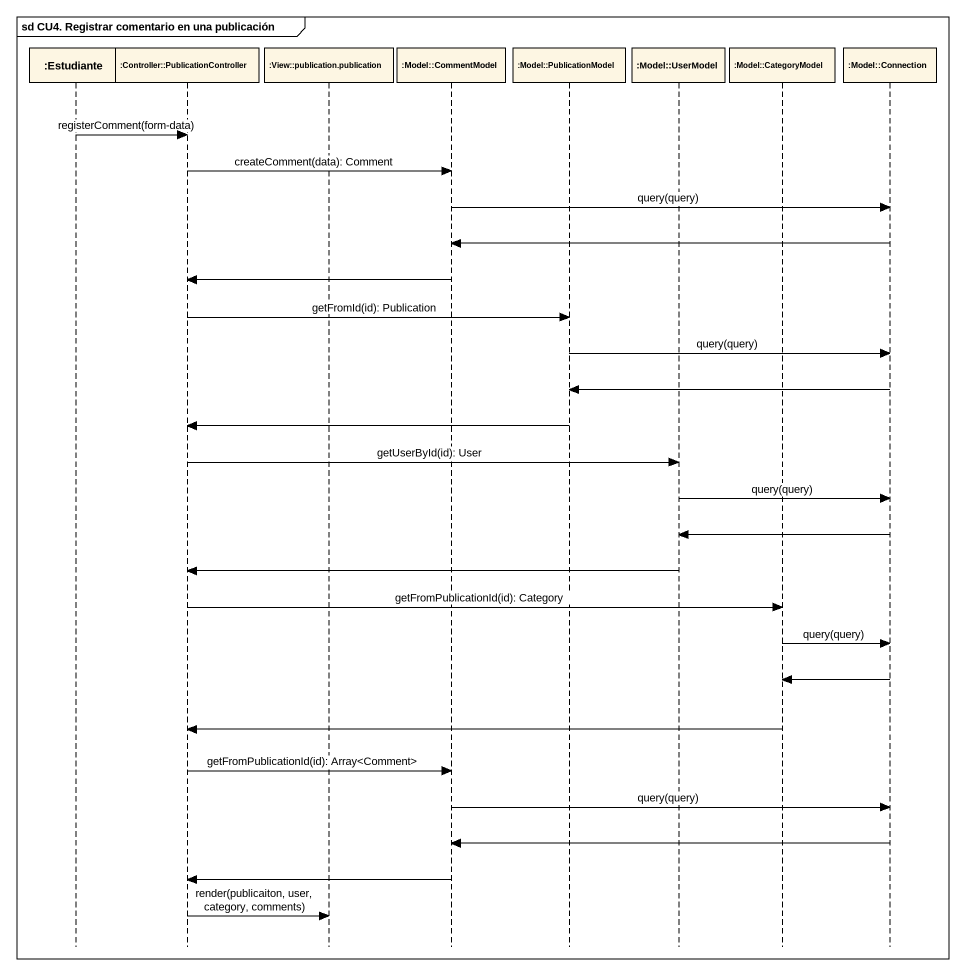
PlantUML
@startuml
mainframe sd CU4. Registrar comentario en una publicación
hide footbox
participant ":Estudiante" as Estudiante
participant ":Controller::PublicationController" as Controller
participant ":View::publication.publication" as View_publication_publication
participant ":Model::CommentModel" as Model_CommentModel
participant ":Model::PublicationModel" as Model_PublicationModel
participant ":Model::UserModel" as Model_UserModel
participant ":Model::CategoryModel" as Model_CategoryModel
participant ":Model::Connection" as Model_Connection

Estudiante -> Controller : registerComment(form-data)
Controller -> Model_CommentModel : createComment(data): Comment
Model_CommentModel -> Model_Connection : query(query)
Model_Connection -> Model_CommentModel
Model_CommentModel -> Controller
Controller -> Model_PublicationModel : getFromId(id): Publication
Model_PublicationModel -> Model_Connection : query(query)
Model_Connection -> Model_PublicationModel
Model_PublicationModel -> Controller
Controller -> Model_UserModel : getUserById(id): User
Model_UserModel -> Model_Connection : query(query)
Model_Connection -> Model_UserModel
Model_UserModel -> Controller
Controller -> Model_CategoryModel : getFromPublicationId(id): Category
Model_CategoryModel -> Model_Connection : query(query)
Model_Connection -> Model_CategoryModel
Model_CategoryModel -> Controller
Controller -> Model_CommentModel : getFromPublicationId(id): Array<Comment>
Model_CommentModel -> Model_Connection : query(query)
Model_Connection -> Model_CommentModel
Model_CommentModel -> Controller
Controller -> View_publication_publication : render(publicaiton, user, category, comments)
@enduml
